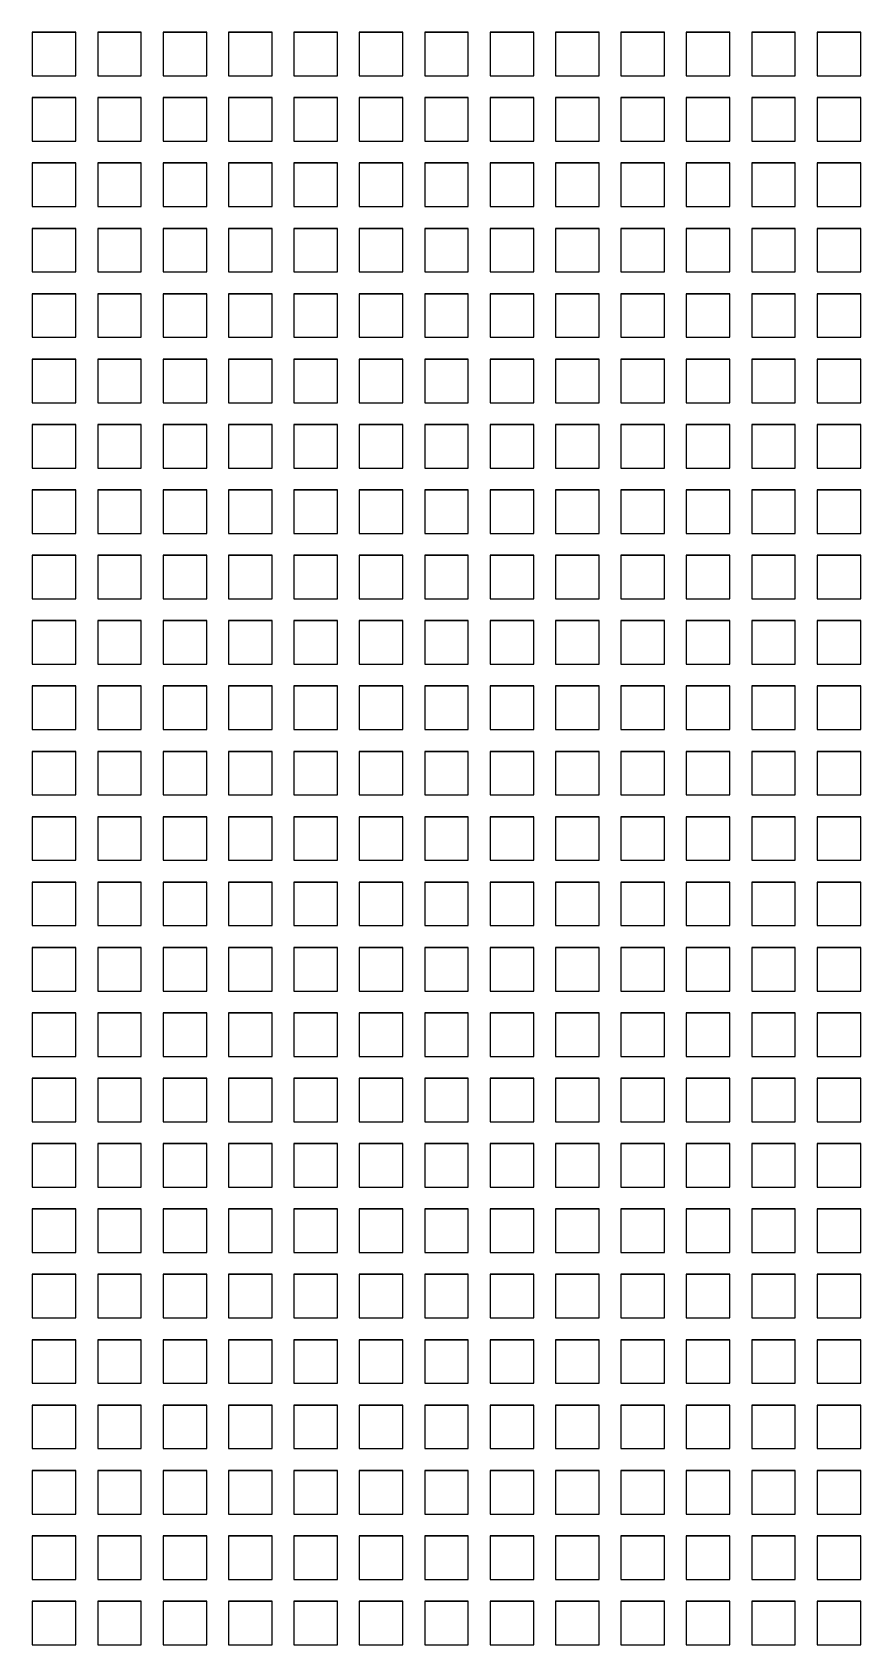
# Model space of a CAD drawing. Extents: x 0 to 745, y 0 to 745.
# Drawn here: x 180 to 370, y 0 to 370 of the extents above; entities that cross this region are included whole.
import ezdxf

# ---------------------------------------------------------------- set-up
doc = ezdxf.new("R2010")
doc.units = 0
doc.layers.get('0').update_dxf_attribs({"linetype": 'CONTINUOUS'})

msp = doc.modelspace()

# ---------------------------------------------------------------- linework, layer by layer
for p, q in [((190, 370), (180, 370)), ((180, 370), (180, 360)), ((180, 370), (190, 370)), ((190, 360), (190, 370)), ((205, 370), (195, 370)), ((195, 370), (195, 360)), ((195, 370), (205, 370)), ((205, 360), (205, 370)), ((220, 370), (210, 370)), ((210, 370), (210, 360)), ((210, 370), (220, 370)), ((220, 360), (220, 370)), ((235, 370), (225, 370)), ((225, 370), (225, 360)), ((225, 370), (235, 370)), ((235, 360), (235, 370)), ((250, 370), (240, 370)), ((240, 370), (240, 360)), ((240, 370), (250, 370)), ((250, 360), (250, 370)), ((265, 370), (255, 370)), ((255, 370), (255, 360)), ((255, 370), (265, 370)), ((265, 360), (265, 370)), ((280, 370), (270, 370)), ((270, 370), (270, 360)), ((270, 370), (280, 370)), ((280, 360), (280, 370)), ((295, 370), (285, 370)), ((285, 370), (285, 360)), ((285, 370), (295, 370)), ((295, 360), (295, 370)), ((310, 370), (300, 370)), ((300, 370), (300, 360)), ((300, 370), (310, 370)), ((310, 360), (310, 370)), ((325, 370), (315, 370)), ((315, 370), (315, 360)), ((315, 370), (325, 370)), ((325, 360), (325, 370)), ((340, 370), (330, 370)), ((330, 370), (330, 360)), ((330, 370), (340, 370)), ((340, 360), (340, 370)), ((355, 370), (345, 370)), ((345, 370), (345, 360)), ((345, 370), (355, 370)), ((355, 360), (355, 370)), ((370, 370), (360, 370)), ((360, 370), (360, 360)), ((360, 370), (370, 370)), ((370, 360), (370, 370)), ((180, 360), (190, 360)), ((195, 360), (205, 360)), ((210, 360), (220, 360)), ((225, 360), (235, 360)), ((240, 360), (250, 360)), ((255, 360), (265, 360)), ((270, 360), (280, 360)), ((285, 360), (295, 360)), ((300, 360), (310, 360)), ((315, 360), (325, 360)), ((330, 360), (340, 360)), ((345, 360), (355, 360)), ((360, 360), (370, 360)), ((190, 355), (180, 355)), ((180, 355), (180, 345)), ((180, 355), (190, 355)), ((190, 345), (190, 355)), ((205, 355), (195, 355)), ((195, 355), (195, 345)), ((195, 355), (205, 355)), ((205, 345), (205, 355)), ((220, 355), (210, 355)), ((210, 355), (210, 345)), ((210, 355), (220, 355)), ((220, 345), (220, 355)), ((235, 355), (225, 355)), ((225, 355), (225, 345)), ((225, 355), (235, 355)), ((235, 345), (235, 355)), ((250, 355), (240, 355)), ((240, 355), (240, 345)), ((240, 355), (250, 355)), ((250, 345), (250, 355)), ((265, 355), (255, 355)), ((255, 355), (255, 345)), ((255, 355), (265, 355)), ((265, 345), (265, 355)), ((280, 355), (270, 355)), ((270, 355), (270, 345)), ((270, 355), (280, 355)), ((280, 345), (280, 355)), ((295, 355), (285, 355)), ((285, 355), (285, 345)), ((285, 355), (295, 355)), ((295, 345), (295, 355)), ((310, 355), (300, 355)), ((300, 355), (300, 345)), ((300, 355), (310, 355)), ((310, 345), (310, 355)), ((325, 355), (315, 355)), ((315, 355), (315, 345)), ((315, 355), (325, 355)), ((325, 345), (325, 355)), ((340, 355), (330, 355)), ((330, 355), (330, 345)), ((330, 355), (340, 355)), ((340, 345), (340, 355)), ((355, 355), (345, 355)), ((345, 355), (345, 345)), ((345, 355), (355, 355)), ((355, 345), (355, 355)), ((370, 355), (360, 355)), ((360, 355), (360, 345)), ((360, 355), (370, 355)), ((370, 345), (370, 355)), ((180, 345), (190, 345)), ((195, 345), (205, 345)), ((210, 345), (220, 345)), ((225, 345), (235, 345)), ((240, 345), (250, 345)), ((255, 345), (265, 345)), ((270, 345), (280, 345)), ((285, 345), (295, 345)), ((300, 345), (310, 345)), ((315, 345), (325, 345)), ((330, 345), (340, 345)), ((345, 345), (355, 345)), ((360, 345), (370, 345)), ((190, 340), (180, 340)), ((180, 340), (180, 330)), ((180, 340), (190, 340)), ((190, 330), (190, 340)), ((205, 340), (195, 340)), ((195, 340), (195, 330)), ((195, 340), (205, 340)), ((205, 330), (205, 340)), ((220, 340), (210, 340)), ((210, 340), (210, 330)), ((210, 340), (220, 340)), ((220, 330), (220, 340)), ((235, 340), (225, 340)), ((225, 340), (225, 330)), ((225, 340), (235, 340)), ((235, 330), (235, 340)), ((250, 340), (240, 340)), ((240, 340), (240, 330)), ((240, 340), (250, 340)), ((250, 330), (250, 340)), ((265, 340), (255, 340)), ((255, 340), (255, 330)), ((255, 340), (265, 340)), ((265, 330), (265, 340)), ((280, 340), (270, 340)), ((270, 340), (270, 330)), ((270, 340), (280, 340)), ((280, 330), (280, 340)), ((295, 340), (285, 340)), ((285, 340), (285, 330)), ((285, 340), (295, 340)), ((295, 330), (295, 340)), ((310, 340), (300, 340)), ((300, 340), (300, 330)), ((300, 340), (310, 340)), ((310, 330), (310, 340)), ((325, 340), (315, 340)), ((315, 340), (315, 330)), ((315, 340), (325, 340)), ((325, 330), (325, 340)), ((340, 340), (330, 340)), ((330, 340), (330, 330)), ((330, 340), (340, 340)), ((340, 330), (340, 340)), ((355, 340), (345, 340)), ((345, 340), (345, 330)), ((345, 340), (355, 340)), ((355, 330), (355, 340)), ((370, 340), (360, 340)), ((360, 340), (360, 330)), ((360, 340), (370, 340)), ((370, 330), (370, 340)), ((180, 330), (190, 330)), ((195, 330), (205, 330)), ((210, 330), (220, 330)), ((225, 330), (235, 330)), ((240, 330), (250, 330)), ((255, 330), (265, 330)), ((270, 330), (280, 330)), ((285, 330), (295, 330)), ((300, 330), (310, 330)), ((315, 330), (325, 330)), ((330, 330), (340, 330)), ((345, 330), (355, 330)), ((360, 330), (370, 330)), ((190, 325), (180, 325)), ((180, 325), (180, 315)), ((180, 325), (190, 325)), ((190, 315), (190, 325)), ((205, 325), (195, 325)), ((195, 325), (195, 315)), ((195, 325), (205, 325)), ((205, 315), (205, 325)), ((220, 325), (210, 325)), ((210, 325), (210, 315)), ((210, 325), (220, 325)), ((220, 315), (220, 325)), ((235, 325), (225, 325)), ((225, 325), (225, 315)), ((225, 325), (235, 325)), ((235, 315), (235, 325)), ((250, 325), (240, 325)), ((240, 325), (240, 315)), ((240, 325), (250, 325)), ((250, 315), (250, 325)), ((265, 325), (255, 325)), ((255, 325), (255, 315)), ((255, 325), (265, 325)), ((265, 315), (265, 325)), ((280, 325), (270, 325)), ((270, 325), (270, 315)), ((270, 325), (280, 325)), ((280, 315), (280, 325)), ((295, 325), (285, 325)), ((285, 325), (285, 315)), ((285, 325), (295, 325)), ((295, 315), (295, 325)), ((310, 325), (300, 325)), ((300, 325), (300, 315)), ((300, 325), (310, 325)), ((310, 315), (310, 325)), ((325, 325), (315, 325)), ((315, 325), (315, 315)), ((315, 325), (325, 325)), ((325, 315), (325, 325)), ((340, 325), (330, 325)), ((330, 325), (330, 315)), ((330, 325), (340, 325)), ((340, 315), (340, 325)), ((355, 325), (345, 325)), ((345, 325), (345, 315)), ((345, 325), (355, 325)), ((355, 315), (355, 325)), ((370, 325), (360, 325)), ((360, 325), (360, 315)), ((360, 325), (370, 325)), ((370, 315), (370, 325)), ((180, 315), (190, 315)), ((195, 315), (205, 315)), ((210, 315), (220, 315)), ((225, 315), (235, 315)), ((240, 315), (250, 315)), ((255, 315), (265, 315)), ((270, 315), (280, 315)), ((285, 315), (295, 315)), ((300, 315), (310, 315)), ((315, 315), (325, 315)), ((330, 315), (340, 315)), ((345, 315), (355, 315)), ((360, 315), (370, 315)), ((190, 310), (180, 310)), ((180, 310), (180, 300)), ((180, 310), (190, 310)), ((190, 300), (190, 310)), ((205, 310), (195, 310)), ((195, 310), (195, 300)), ((195, 310), (205, 310)), ((205, 300), (205, 310)), ((220, 310), (210, 310)), ((210, 310), (210, 300)), ((210, 310), (220, 310)), ((220, 300), (220, 310)), ((235, 310), (225, 310)), ((225, 310), (225, 300)), ((225, 310), (235, 310)), ((235, 300), (235, 310)), ((250, 310), (240, 310)), ((240, 310), (240, 300)), ((240, 310), (250, 310)), ((250, 300), (250, 310)), ((265, 310), (255, 310)), ((255, 310), (255, 300)), ((255, 310), (265, 310)), ((265, 300), (265, 310)), ((280, 310), (270, 310)), ((270, 310), (270, 300)), ((270, 310), (280, 310)), ((280, 300), (280, 310)), ((295, 310), (285, 310)), ((285, 310), (285, 300)), ((285, 310), (295, 310)), ((295, 300), (295, 310)), ((310, 310), (300, 310)), ((300, 310), (300, 300)), ((300, 310), (310, 310)), ((310, 300), (310, 310)), ((325, 310), (315, 310)), ((315, 310), (315, 300)), ((315, 310), (325, 310)), ((325, 300), (325, 310)), ((340, 310), (330, 310)), ((330, 310), (330, 300)), ((330, 310), (340, 310)), ((340, 300), (340, 310)), ((355, 310), (345, 310)), ((345, 310), (345, 300)), ((345, 310), (355, 310)), ((355, 300), (355, 310)), ((370, 310), (360, 310)), ((360, 310), (360, 300)), ((360, 310), (370, 310)), ((370, 300), (370, 310)), ((180, 300), (190, 300)), ((195, 300), (205, 300)), ((210, 300), (220, 300)), ((225, 300), (235, 300)), ((240, 300), (250, 300)), ((255, 300), (265, 300)), ((270, 300), (280, 300)), ((285, 300), (295, 300)), ((300, 300), (310, 300)), ((315, 300), (325, 300)), ((330, 300), (340, 300)), ((345, 300), (355, 300)), ((360, 300), (370, 300)), ((190, 295), (180, 295)), ((180, 295), (180, 285)), ((180, 295), (190, 295)), ((190, 285), (190, 295)), ((205, 295), (195, 295)), ((195, 295), (195, 285)), ((195, 295), (205, 295)), ((205, 285), (205, 295)), ((220, 295), (210, 295)), ((210, 295), (210, 285)), ((210, 295), (220, 295)), ((220, 285), (220, 295)), ((235, 295), (225, 295)), ((225, 295), (225, 285)), ((225, 295), (235, 295)), ((235, 285), (235, 295)), ((250, 295), (240, 295)), ((240, 295), (240, 285)), ((240, 295), (250, 295)), ((250, 285), (250, 295)), ((265, 295), (255, 295)), ((255, 295), (255, 285)), ((255, 295), (265, 295)), ((265, 285), (265, 295)), ((280, 295), (270, 295)), ((270, 295), (270, 285)), ((270, 295), (280, 295)), ((280, 285), (280, 295)), ((295, 295), (285, 295)), ((285, 295), (285, 285)), ((285, 295), (295, 295)), ((295, 285), (295, 295)), ((310, 295), (300, 295)), ((300, 295), (300, 285)), ((300, 295), (310, 295)), ((310, 285), (310, 295)), ((325, 295), (315, 295)), ((315, 295), (315, 285)), ((315, 295), (325, 295)), ((325, 285), (325, 295)), ((340, 295), (330, 295)), ((330, 295), (330, 285)), ((330, 295), (340, 295)), ((340, 285), (340, 295)), ((355, 295), (345, 295)), ((345, 295), (345, 285)), ((345, 295), (355, 295)), ((355, 285), (355, 295)), ((370, 295), (360, 295)), ((360, 295), (360, 285)), ((360, 295), (370, 295)), ((370, 285), (370, 295)), ((180, 285), (190, 285)), ((195, 285), (205, 285)), ((210, 285), (220, 285)), ((225, 285), (235, 285)), ((240, 285), (250, 285)), ((255, 285), (265, 285)), ((270, 285), (280, 285)), ((285, 285), (295, 285)), ((300, 285), (310, 285)), ((315, 285), (325, 285)), ((330, 285), (340, 285)), ((345, 285), (355, 285)), ((360, 285), (370, 285)), ((190, 280), (180, 280)), ((180, 280), (180, 270)), ((180, 280), (190, 280)), ((190, 270), (190, 280)), ((205, 280), (195, 280)), ((195, 280), (195, 270)), ((195, 280), (205, 280)), ((205, 270), (205, 280)), ((220, 280), (210, 280)), ((210, 280), (210, 270)), ((210, 280), (220, 280)), ((220, 270), (220, 280)), ((235, 280), (225, 280)), ((225, 280), (225, 270)), ((225, 280), (235, 280)), ((235, 270), (235, 280)), ((250, 280), (240, 280)), ((240, 280), (240, 270)), ((240, 280), (250, 280)), ((250, 270), (250, 280)), ((265, 280), (255, 280)), ((255, 280), (255, 270)), ((255, 280), (265, 280)), ((265, 270), (265, 280)), ((280, 280), (270, 280)), ((270, 280), (270, 270)), ((270, 280), (280, 280)), ((280, 270), (280, 280)), ((295, 280), (285, 280)), ((285, 280), (285, 270)), ((285, 280), (295, 280)), ((295, 270), (295, 280)), ((310, 280), (300, 280)), ((300, 280), (300, 270)), ((300, 280), (310, 280)), ((310, 270), (310, 280)), ((325, 280), (315, 280)), ((315, 280), (315, 270)), ((315, 280), (325, 280)), ((325, 270), (325, 280)), ((340, 280), (330, 280)), ((330, 280), (330, 270)), ((330, 280), (340, 280)), ((340, 270), (340, 280)), ((355, 280), (345, 280)), ((345, 280), (345, 270)), ((345, 280), (355, 280)), ((355, 270), (355, 280)), ((370, 280), (360, 280)), ((360, 280), (360, 270)), ((360, 280), (370, 280)), ((370, 270), (370, 280)), ((180, 270), (190, 270)), ((195, 270), (205, 270)), ((210, 270), (220, 270)), ((225, 270), (235, 270)), ((240, 270), (250, 270)), ((255, 270), (265, 270)), ((270, 270), (280, 270)), ((285, 270), (295, 270)), ((300, 270), (310, 270)), ((315, 270), (325, 270)), ((330, 270), (340, 270)), ((345, 270), (355, 270)), ((360, 270), (370, 270)), ((190, 265), (180, 265)), ((180, 265), (180, 255)), ((180, 265), (190, 265)), ((190, 255), (190, 265)), ((205, 265), (195, 265)), ((195, 265), (195, 255)), ((195, 265), (205, 265)), ((205, 255), (205, 265)), ((220, 265), (210, 265)), ((210, 265), (210, 255)), ((210, 265), (220, 265)), ((220, 255), (220, 265)), ((235, 265), (225, 265)), ((225, 265), (225, 255)), ((225, 265), (235, 265)), ((235, 255), (235, 265)), ((250, 265), (240, 265)), ((240, 265), (240, 255)), ((240, 265), (250, 265)), ((250, 255), (250, 265)), ((265, 265), (255, 265)), ((255, 265), (255, 255)), ((255, 265), (265, 265)), ((265, 255), (265, 265)), ((280, 265), (270, 265)), ((270, 265), (270, 255)), ((270, 265), (280, 265)), ((280, 255), (280, 265)), ((295, 265), (285, 265)), ((285, 265), (285, 255)), ((285, 265), (295, 265)), ((295, 255), (295, 265)), ((310, 265), (300, 265)), ((300, 265), (300, 255)), ((300, 265), (310, 265)), ((310, 255), (310, 265)), ((325, 265), (315, 265)), ((315, 265), (315, 255)), ((315, 265), (325, 265)), ((325, 255), (325, 265)), ((340, 265), (330, 265)), ((330, 265), (330, 255)), ((330, 265), (340, 265)), ((340, 255), (340, 265)), ((355, 265), (345, 265)), ((345, 265), (345, 255)), ((345, 265), (355, 265)), ((355, 255), (355, 265)), ((370, 265), (360, 265)), ((360, 265), (360, 255)), ((360, 265), (370, 265)), ((370, 255), (370, 265)), ((180, 255), (190, 255)), ((195, 255), (205, 255)), ((210, 255), (220, 255)), ((225, 255), (235, 255)), ((240, 255), (250, 255)), ((255, 255), (265, 255)), ((270, 255), (280, 255)), ((285, 255), (295, 255)), ((300, 255), (310, 255)), ((315, 255), (325, 255)), ((330, 255), (340, 255)), ((345, 255), (355, 255)), ((360, 255), (370, 255)), ((190, 250), (180, 250)), ((180, 250), (180, 240)), ((180, 250), (190, 250)), ((190, 240), (190, 250)), ((205, 250), (195, 250)), ((195, 250), (195, 240)), ((195, 250), (205, 250)), ((205, 240), (205, 250)), ((220, 250), (210, 250)), ((210, 250), (210, 240)), ((210, 250), (220, 250)), ((220, 240), (220, 250)), ((235, 250), (225, 250)), ((225, 250), (225, 240)), ((225, 250), (235, 250)), ((235, 240), (235, 250)), ((250, 250), (240, 250)), ((240, 250), (240, 240)), ((240, 250), (250, 250)), ((250, 240), (250, 250)), ((265, 250), (255, 250)), ((255, 250), (255, 240)), ((255, 250), (265, 250)), ((265, 240), (265, 250)), ((280, 250), (270, 250)), ((270, 250), (270, 240)), ((270, 250), (280, 250)), ((280, 240), (280, 250)), ((295, 250), (285, 250)), ((285, 250), (285, 240)), ((285, 250), (295, 250)), ((295, 240), (295, 250)), ((310, 250), (300, 250)), ((300, 250), (300, 240)), ((300, 250), (310, 250)), ((310, 240), (310, 250)), ((325, 250), (315, 250)), ((315, 250), (315, 240)), ((315, 250), (325, 250)), ((325, 240), (325, 250)), ((340, 250), (330, 250)), ((330, 250), (330, 240)), ((330, 250), (340, 250)), ((340, 240), (340, 250)), ((355, 250), (345, 250)), ((345, 250), (345, 240)), ((345, 250), (355, 250)), ((355, 240), (355, 250)), ((370, 250), (360, 250)), ((360, 250), (360, 240)), ((360, 250), (370, 250)), ((370, 240), (370, 250)), ((180, 240), (190, 240)), ((195, 240), (205, 240)), ((210, 240), (220, 240)), ((225, 240), (235, 240)), ((240, 240), (250, 240)), ((255, 240), (265, 240)), ((270, 240), (280, 240)), ((285, 240), (295, 240)), ((300, 240), (310, 240)), ((315, 240), (325, 240)), ((330, 240), (340, 240)), ((345, 240), (355, 240)), ((360, 240), (370, 240)), ((190, 235), (180, 235)), ((180, 235), (180, 225)), ((180, 235), (190, 235)), ((190, 225), (190, 235)), ((205, 235), (195, 235)), ((195, 235), (195, 225)), ((195, 235), (205, 235)), ((205, 225), (205, 235)), ((220, 235), (210, 235)), ((210, 235), (210, 225)), ((210, 235), (220, 235)), ((220, 225), (220, 235)), ((235, 235), (225, 235)), ((225, 235), (225, 225)), ((225, 235), (235, 235)), ((235, 225), (235, 235)), ((250, 235), (240, 235)), ((240, 235), (240, 225)), ((240, 235), (250, 235)), ((250, 225), (250, 235)), ((265, 235), (255, 235)), ((255, 235), (255, 225)), ((255, 235), (265, 235)), ((265, 225), (265, 235)), ((280, 235), (270, 235)), ((270, 235), (270, 225)), ((270, 235), (280, 235)), ((280, 225), (280, 235)), ((295, 235), (285, 235)), ((285, 235), (285, 225)), ((285, 235), (295, 235)), ((295, 225), (295, 235)), ((310, 235), (300, 235)), ((300, 235), (300, 225)), ((300, 235), (310, 235)), ((310, 225), (310, 235)), ((325, 235), (315, 235)), ((315, 235), (315, 225)), ((315, 235), (325, 235)), ((325, 225), (325, 235)), ((340, 235), (330, 235)), ((330, 235), (330, 225)), ((330, 235), (340, 235)), ((340, 225), (340, 235)), ((355, 235), (345, 235)), ((345, 235), (345, 225)), ((345, 235), (355, 235)), ((355, 225), (355, 235)), ((370, 235), (360, 235)), ((360, 235), (360, 225)), ((360, 235), (370, 235)), ((370, 225), (370, 235)), ((180, 225), (190, 225)), ((195, 225), (205, 225)), ((210, 225), (220, 225)), ((225, 225), (235, 225)), ((240, 225), (250, 225)), ((255, 225), (265, 225)), ((270, 225), (280, 225)), ((285, 225), (295, 225)), ((300, 225), (310, 225)), ((315, 225), (325, 225)), ((330, 225), (340, 225)), ((345, 225), (355, 225)), ((360, 225), (370, 225)), ((190, 220), (180, 220)), ((180, 220), (180, 210)), ((180, 220), (190, 220)), ((190, 210), (190, 220)), ((205, 220), (195, 220)), ((195, 220), (195, 210)), ((195, 220), (205, 220)), ((205, 210), (205, 220)), ((220, 220), (210, 220)), ((210, 220), (210, 210)), ((210, 220), (220, 220)), ((220, 210), (220, 220)), ((235, 220), (225, 220)), ((225, 220), (225, 210)), ((225, 220), (235, 220)), ((235, 210), (235, 220)), ((250, 220), (240, 220)), ((240, 220), (240, 210)), ((240, 220), (250, 220)), ((250, 210), (250, 220)), ((265, 220), (255, 220)), ((255, 220), (255, 210)), ((255, 220), (265, 220)), ((265, 210), (265, 220)), ((280, 220), (270, 220)), ((270, 220), (270, 210)), ((270, 220), (280, 220)), ((280, 210), (280, 220)), ((295, 220), (285, 220)), ((285, 220), (285, 210)), ((285, 220), (295, 220)), ((295, 210), (295, 220)), ((310, 220), (300, 220)), ((300, 220), (300, 210)), ((300, 220), (310, 220)), ((310, 210), (310, 220)), ((325, 220), (315, 220)), ((315, 220), (315, 210)), ((315, 220), (325, 220)), ((325, 210), (325, 220)), ((340, 220), (330, 220)), ((330, 220), (330, 210)), ((330, 220), (340, 220)), ((340, 210), (340, 220)), ((355, 220), (345, 220)), ((345, 220), (345, 210)), ((345, 220), (355, 220)), ((355, 210), (355, 220)), ((370, 220), (360, 220)), ((360, 220), (360, 210)), ((360, 220), (370, 220)), ((370, 210), (370, 220)), ((180, 210), (190, 210)), ((195, 210), (205, 210)), ((210, 210), (220, 210)), ((225, 210), (235, 210)), ((240, 210), (250, 210)), ((255, 210), (265, 210)), ((270, 210), (280, 210)), ((285, 210), (295, 210)), ((300, 210), (310, 210)), ((315, 210), (325, 210)), ((330, 210), (340, 210)), ((345, 210), (355, 210)), ((360, 210), (370, 210)), ((190, 205), (180, 205)), ((180, 205), (180, 195)), ((180, 205), (190, 205)), ((190, 195), (190, 205)), ((205, 205), (195, 205)), ((195, 205), (195, 195)), ((195, 205), (205, 205)), ((205, 195), (205, 205)), ((220, 205), (210, 205)), ((210, 205), (210, 195)), ((210, 205), (220, 205)), ((220, 195), (220, 205)), ((235, 205), (225, 205)), ((225, 205), (225, 195)), ((225, 205), (235, 205)), ((235, 195), (235, 205)), ((250, 205), (240, 205)), ((240, 205), (240, 195)), ((240, 205), (250, 205)), ((250, 195), (250, 205)), ((265, 205), (255, 205)), ((255, 205), (255, 195)), ((255, 205), (265, 205)), ((265, 195), (265, 205)), ((280, 205), (270, 205)), ((270, 205), (270, 195)), ((270, 205), (280, 205)), ((280, 195), (280, 205)), ((295, 205), (285, 205)), ((285, 205), (285, 195)), ((285, 205), (295, 205)), ((295, 195), (295, 205)), ((310, 205), (300, 205)), ((300, 205), (300, 195)), ((300, 205), (310, 205)), ((310, 195), (310, 205)), ((325, 205), (315, 205)), ((315, 205), (315, 195)), ((315, 205), (325, 205)), ((325, 195), (325, 205)), ((340, 205), (330, 205)), ((330, 205), (330, 195)), ((330, 205), (340, 205)), ((340, 195), (340, 205)), ((355, 205), (345, 205)), ((345, 205), (345, 195)), ((345, 205), (355, 205)), ((355, 195), (355, 205)), ((370, 205), (360, 205)), ((360, 205), (360, 195)), ((360, 205), (370, 205)), ((370, 195), (370, 205)), ((180, 195), (190, 195)), ((195, 195), (205, 195)), ((210, 195), (220, 195)), ((225, 195), (235, 195)), ((240, 195), (250, 195)), ((255, 195), (265, 195)), ((270, 195), (280, 195)), ((285, 195), (295, 195)), ((300, 195), (310, 195)), ((315, 195), (325, 195)), ((330, 195), (340, 195)), ((345, 195), (355, 195)), ((360, 195), (370, 195)), ((190, 190), (180, 190)), ((180, 190), (180, 180)), ((180, 190), (190, 190)), ((190, 180), (190, 190)), ((205, 190), (195, 190)), ((195, 190), (195, 180)), ((195, 190), (205, 190)), ((205, 180), (205, 190)), ((220, 190), (210, 190)), ((210, 190), (210, 180)), ((210, 190), (220, 190)), ((220, 180), (220, 190)), ((235, 190), (225, 190)), ((225, 190), (225, 180)), ((225, 190), (235, 190)), ((235, 180), (235, 190)), ((250, 190), (240, 190)), ((240, 190), (240, 180)), ((240, 190), (250, 190)), ((250, 180), (250, 190)), ((265, 190), (255, 190)), ((255, 190), (255, 180)), ((255, 190), (265, 190)), ((265, 180), (265, 190)), ((280, 190), (270, 190)), ((270, 190), (270, 180)), ((270, 190), (280, 190)), ((280, 180), (280, 190)), ((295, 190), (285, 190)), ((285, 190), (285, 180)), ((285, 190), (295, 190)), ((295, 180), (295, 190)), ((310, 190), (300, 190)), ((300, 190), (300, 180)), ((300, 190), (310, 190)), ((310, 180), (310, 190)), ((325, 190), (315, 190)), ((315, 190), (315, 180)), ((315, 190), (325, 190)), ((325, 180), (325, 190)), ((340, 190), (330, 190)), ((330, 190), (330, 180)), ((330, 190), (340, 190)), ((340, 180), (340, 190)), ((355, 190), (345, 190)), ((345, 190), (345, 180)), ((345, 190), (355, 190)), ((355, 180), (355, 190)), ((370, 190), (360, 190)), ((360, 190), (360, 180)), ((360, 190), (370, 190)), ((370, 180), (370, 190)), ((180, 180), (190, 180)), ((195, 180), (205, 180)), ((210, 180), (220, 180)), ((225, 180), (235, 180)), ((240, 180), (250, 180)), ((255, 180), (265, 180)), ((270, 180), (280, 180)), ((285, 180), (295, 180)), ((300, 180), (310, 180)), ((315, 180), (325, 180)), ((330, 180), (340, 180)), ((345, 180), (355, 180)), ((360, 180), (370, 180)), ((190, 175), (180, 175)), ((180, 175), (180, 165)), ((180, 175), (190, 175)), ((190, 165), (190, 175)), ((205, 175), (195, 175)), ((195, 175), (195, 165)), ((195, 175), (205, 175)), ((205, 165), (205, 175)), ((220, 175), (210, 175)), ((210, 175), (210, 165)), ((210, 175), (220, 175)), ((220, 165), (220, 175)), ((235, 175), (225, 175)), ((225, 175), (225, 165)), ((225, 175), (235, 175)), ((235, 165), (235, 175)), ((250, 175), (240, 175)), ((240, 175), (240, 165)), ((240, 175), (250, 175)), ((250, 165), (250, 175)), ((265, 175), (255, 175)), ((255, 175), (255, 165)), ((255, 175), (265, 175)), ((265, 165), (265, 175)), ((280, 175), (270, 175)), ((270, 175), (270, 165)), ((270, 175), (280, 175)), ((280, 165), (280, 175)), ((295, 175), (285, 175)), ((285, 175), (285, 165)), ((285, 175), (295, 175)), ((295, 165), (295, 175)), ((310, 175), (300, 175)), ((300, 175), (300, 165)), ((300, 175), (310, 175)), ((310, 165), (310, 175)), ((325, 175), (315, 175)), ((315, 175), (315, 165)), ((315, 175), (325, 175)), ((325, 165), (325, 175)), ((340, 175), (330, 175)), ((330, 175), (330, 165)), ((330, 175), (340, 175)), ((340, 165), (340, 175)), ((355, 175), (345, 175)), ((345, 175), (345, 165)), ((345, 175), (355, 175)), ((355, 165), (355, 175)), ((370, 175), (360, 175)), ((360, 175), (360, 165)), ((360, 175), (370, 175)), ((370, 165), (370, 175)), ((180, 165), (190, 165)), ((195, 165), (205, 165)), ((210, 165), (220, 165)), ((225, 165), (235, 165)), ((240, 165), (250, 165)), ((255, 165), (265, 165)), ((270, 165), (280, 165)), ((285, 165), (295, 165)), ((300, 165), (310, 165)), ((315, 165), (325, 165)), ((330, 165), (340, 165)), ((345, 165), (355, 165)), ((360, 165), (370, 165)), ((190, 160), (180, 160)), ((180, 160), (180, 150)), ((180, 160), (190, 160)), ((190, 150), (190, 160)), ((205, 160), (195, 160)), ((195, 160), (195, 150)), ((195, 160), (205, 160)), ((205, 150), (205, 160)), ((220, 160), (210, 160)), ((210, 160), (210, 150)), ((210, 160), (220, 160)), ((220, 150), (220, 160)), ((235, 160), (225, 160)), ((225, 160), (225, 150)), ((225, 160), (235, 160)), ((235, 150), (235, 160)), ((250, 160), (240, 160)), ((240, 160), (240, 150)), ((240, 160), (250, 160)), ((250, 150), (250, 160)), ((265, 160), (255, 160)), ((255, 160), (255, 150)), ((255, 160), (265, 160)), ((265, 150), (265, 160)), ((280, 160), (270, 160)), ((270, 160), (270, 150)), ((270, 160), (280, 160)), ((280, 150), (280, 160)), ((295, 160), (285, 160)), ((285, 160), (285, 150)), ((285, 160), (295, 160)), ((295, 150), (295, 160)), ((310, 160), (300, 160)), ((300, 160), (300, 150)), ((300, 160), (310, 160)), ((310, 150), (310, 160)), ((325, 160), (315, 160)), ((315, 160), (315, 150)), ((315, 160), (325, 160)), ((325, 150), (325, 160)), ((340, 160), (330, 160)), ((330, 160), (330, 150)), ((330, 160), (340, 160)), ((340, 150), (340, 160)), ((355, 160), (345, 160)), ((345, 160), (345, 150)), ((345, 160), (355, 160)), ((355, 150), (355, 160)), ((370, 160), (360, 160)), ((360, 160), (360, 150)), ((360, 160), (370, 160)), ((370, 150), (370, 160)), ((180, 150), (190, 150)), ((195, 150), (205, 150)), ((210, 150), (220, 150)), ((225, 150), (235, 150)), ((240, 150), (250, 150)), ((255, 150), (265, 150)), ((270, 150), (280, 150)), ((285, 150), (295, 150)), ((300, 150), (310, 150)), ((315, 150), (325, 150)), ((330, 150), (340, 150)), ((345, 150), (355, 150)), ((360, 150), (370, 150)), ((190, 145), (180, 145)), ((180, 145), (180, 135)), ((180, 145), (190, 145)), ((190, 135), (190, 145)), ((205, 145), (195, 145)), ((195, 145), (195, 135)), ((195, 145), (205, 145)), ((205, 135), (205, 145)), ((220, 145), (210, 145)), ((210, 145), (210, 135)), ((210, 145), (220, 145)), ((220, 135), (220, 145)), ((235, 145), (225, 145)), ((225, 145), (225, 135)), ((225, 145), (235, 145)), ((235, 135), (235, 145)), ((250, 145), (240, 145)), ((240, 145), (240, 135)), ((240, 145), (250, 145)), ((250, 135), (250, 145)), ((265, 145), (255, 145)), ((255, 145), (255, 135)), ((255, 145), (265, 145)), ((265, 135), (265, 145)), ((280, 145), (270, 145)), ((270, 145), (270, 135)), ((270, 145), (280, 145)), ((280, 135), (280, 145)), ((295, 145), (285, 145)), ((285, 145), (285, 135)), ((285, 145), (295, 145)), ((295, 135), (295, 145)), ((310, 145), (300, 145)), ((300, 145), (300, 135)), ((300, 145), (310, 145)), ((310, 135), (310, 145)), ((325, 145), (315, 145)), ((315, 145), (315, 135)), ((315, 145), (325, 145)), ((325, 135), (325, 145)), ((340, 145), (330, 145)), ((330, 145), (330, 135)), ((330, 145), (340, 145)), ((340, 135), (340, 145)), ((355, 145), (345, 145)), ((345, 145), (345, 135)), ((345, 145), (355, 145)), ((355, 135), (355, 145)), ((370, 145), (360, 145)), ((360, 145), (360, 135)), ((360, 145), (370, 145)), ((370, 135), (370, 145)), ((180, 135), (190, 135)), ((195, 135), (205, 135)), ((210, 135), (220, 135)), ((225, 135), (235, 135)), ((240, 135), (250, 135)), ((255, 135), (265, 135)), ((270, 135), (280, 135)), ((285, 135), (295, 135)), ((300, 135), (310, 135)), ((315, 135), (325, 135)), ((330, 135), (340, 135)), ((345, 135), (355, 135)), ((360, 135), (370, 135)), ((190, 130), (180, 130)), ((180, 130), (180, 120)), ((180, 130), (190, 130)), ((190, 120), (190, 130)), ((205, 130), (195, 130)), ((195, 130), (195, 120)), ((195, 130), (205, 130)), ((205, 120), (205, 130)), ((220, 130), (210, 130)), ((210, 130), (210, 120)), ((210, 130), (220, 130)), ((220, 120), (220, 130)), ((235, 130), (225, 130)), ((225, 130), (225, 120)), ((225, 130), (235, 130)), ((235, 120), (235, 130)), ((250, 130), (240, 130)), ((240, 130), (240, 120)), ((240, 130), (250, 130)), ((250, 120), (250, 130)), ((265, 130), (255, 130)), ((255, 130), (255, 120)), ((255, 130), (265, 130)), ((265, 120), (265, 130)), ((280, 130), (270, 130)), ((270, 130), (270, 120)), ((270, 130), (280, 130)), ((280, 120), (280, 130)), ((295, 130), (285, 130)), ((285, 130), (285, 120)), ((285, 130), (295, 130)), ((295, 120), (295, 130)), ((310, 130), (300, 130)), ((300, 130), (300, 120)), ((300, 130), (310, 130)), ((310, 120), (310, 130)), ((325, 130), (315, 130)), ((315, 130), (315, 120)), ((315, 130), (325, 130)), ((325, 120), (325, 130)), ((340, 130), (330, 130)), ((330, 130), (330, 120)), ((330, 130), (340, 130)), ((340, 120), (340, 130)), ((355, 130), (345, 130)), ((345, 130), (345, 120)), ((345, 130), (355, 130)), ((355, 120), (355, 130)), ((370, 130), (360, 130)), ((360, 130), (360, 120)), ((360, 130), (370, 130)), ((370, 120), (370, 130)), ((180, 120), (190, 120)), ((195, 120), (205, 120)), ((210, 120), (220, 120)), ((225, 120), (235, 120)), ((240, 120), (250, 120)), ((255, 120), (265, 120)), ((270, 120), (280, 120)), ((285, 120), (295, 120)), ((300, 120), (310, 120)), ((315, 120), (325, 120)), ((330, 120), (340, 120)), ((345, 120), (355, 120)), ((360, 120), (370, 120)), ((190, 115), (180, 115)), ((180, 115), (180, 105)), ((180, 115), (190, 115)), ((190, 105), (190, 115)), ((205, 115), (195, 115)), ((195, 115), (195, 105)), ((195, 115), (205, 115)), ((205, 105), (205, 115)), ((220, 115), (210, 115)), ((210, 115), (210, 105)), ((210, 115), (220, 115)), ((220, 105), (220, 115)), ((235, 115), (225, 115)), ((225, 115), (225, 105)), ((225, 115), (235, 115)), ((235, 105), (235, 115)), ((250, 115), (240, 115)), ((240, 115), (240, 105)), ((240, 115), (250, 115)), ((250, 105), (250, 115)), ((265, 115), (255, 115)), ((255, 115), (255, 105)), ((255, 115), (265, 115)), ((265, 105), (265, 115)), ((280, 115), (270, 115)), ((270, 115), (270, 105)), ((270, 115), (280, 115)), ((280, 105), (280, 115)), ((295, 115), (285, 115)), ((285, 115), (285, 105)), ((285, 115), (295, 115)), ((295, 105), (295, 115)), ((310, 115), (300, 115)), ((300, 115), (300, 105)), ((300, 115), (310, 115)), ((310, 105), (310, 115)), ((325, 115), (315, 115)), ((315, 115), (315, 105)), ((315, 115), (325, 115)), ((325, 105), (325, 115)), ((340, 115), (330, 115)), ((330, 115), (330, 105)), ((330, 115), (340, 115)), ((340, 105), (340, 115)), ((355, 115), (345, 115)), ((345, 115), (345, 105)), ((345, 115), (355, 115)), ((355, 105), (355, 115)), ((370, 115), (360, 115)), ((360, 115), (360, 105)), ((360, 115), (370, 115)), ((370, 105), (370, 115)), ((180, 105), (190, 105)), ((195, 105), (205, 105)), ((210, 105), (220, 105)), ((225, 105), (235, 105)), ((240, 105), (250, 105)), ((255, 105), (265, 105)), ((270, 105), (280, 105)), ((285, 105), (295, 105)), ((300, 105), (310, 105)), ((315, 105), (325, 105)), ((330, 105), (340, 105)), ((345, 105), (355, 105)), ((360, 105), (370, 105)), ((190, 100), (180, 100)), ((180, 100), (180, 90)), ((180, 100), (190, 100)), ((190, 90), (190, 100)), ((205, 100), (195, 100)), ((195, 100), (195, 90)), ((195, 100), (205, 100)), ((205, 90), (205, 100)), ((220, 100), (210, 100)), ((210, 100), (210, 90)), ((210, 100), (220, 100)), ((220, 90), (220, 100)), ((235, 100), (225, 100)), ((225, 100), (225, 90)), ((225, 100), (235, 100)), ((235, 90), (235, 100)), ((250, 100), (240, 100)), ((240, 100), (240, 90)), ((240, 100), (250, 100)), ((250, 90), (250, 100)), ((265, 100), (255, 100)), ((255, 100), (255, 90)), ((255, 100), (265, 100)), ((265, 90), (265, 100)), ((280, 100), (270, 100)), ((270, 100), (270, 90)), ((270, 100), (280, 100)), ((280, 90), (280, 100)), ((295, 100), (285, 100)), ((285, 100), (285, 90)), ((285, 100), (295, 100)), ((295, 90), (295, 100)), ((310, 100), (300, 100)), ((300, 100), (300, 90)), ((300, 100), (310, 100)), ((310, 90), (310, 100)), ((325, 100), (315, 100)), ((315, 100), (315, 90)), ((315, 100), (325, 100)), ((325, 90), (325, 100)), ((340, 100), (330, 100)), ((330, 100), (330, 90)), ((330, 100), (340, 100)), ((340, 90), (340, 100)), ((355, 100), (345, 100)), ((345, 100), (345, 90)), ((345, 100), (355, 100)), ((355, 90), (355, 100)), ((370, 100), (360, 100)), ((360, 100), (360, 90)), ((360, 100), (370, 100)), ((370, 90), (370, 100)), ((180, 90), (190, 90)), ((195, 90), (205, 90)), ((210, 90), (220, 90)), ((225, 90), (235, 90)), ((240, 90), (250, 90)), ((255, 90), (265, 90)), ((270, 90), (280, 90)), ((285, 90), (295, 90)), ((300, 90), (310, 90)), ((315, 90), (325, 90)), ((330, 90), (340, 90)), ((345, 90), (355, 90)), ((360, 90), (370, 90)), ((190, 85), (180, 85)), ((180, 85), (180, 75)), ((180, 85), (190, 85)), ((190, 75), (190, 85)), ((205, 85), (195, 85)), ((195, 85), (195, 75)), ((195, 85), (205, 85)), ((205, 75), (205, 85)), ((220, 85), (210, 85)), ((210, 85), (210, 75)), ((210, 85), (220, 85)), ((220, 75), (220, 85)), ((235, 85), (225, 85)), ((225, 85), (225, 75)), ((225, 85), (235, 85)), ((235, 75), (235, 85)), ((250, 85), (240, 85)), ((240, 85), (240, 75)), ((240, 85), (250, 85)), ((250, 75), (250, 85)), ((265, 85), (255, 85)), ((255, 85), (255, 75)), ((255, 85), (265, 85)), ((265, 75), (265, 85)), ((280, 85), (270, 85)), ((270, 85), (270, 75)), ((270, 85), (280, 85)), ((280, 75), (280, 85)), ((295, 85), (285, 85)), ((285, 85), (285, 75)), ((285, 85), (295, 85)), ((295, 75), (295, 85)), ((310, 85), (300, 85)), ((300, 85), (300, 75)), ((300, 85), (310, 85)), ((310, 75), (310, 85)), ((325, 85), (315, 85)), ((315, 85), (315, 75)), ((315, 85), (325, 85)), ((325, 75), (325, 85)), ((340, 85), (330, 85)), ((330, 85), (330, 75)), ((330, 85), (340, 85)), ((340, 75), (340, 85)), ((355, 85), (345, 85)), ((345, 85), (345, 75)), ((345, 85), (355, 85)), ((355, 75), (355, 85)), ((370, 85), (360, 85)), ((360, 85), (360, 75)), ((360, 85), (370, 85)), ((370, 75), (370, 85)), ((180, 75), (190, 75)), ((195, 75), (205, 75)), ((210, 75), (220, 75)), ((225, 75), (235, 75)), ((240, 75), (250, 75)), ((255, 75), (265, 75)), ((270, 75), (280, 75)), ((285, 75), (295, 75)), ((300, 75), (310, 75)), ((315, 75), (325, 75)), ((330, 75), (340, 75)), ((345, 75), (355, 75)), ((360, 75), (370, 75)), ((190, 70), (180, 70)), ((180, 70), (180, 60)), ((180, 70), (190, 70)), ((190, 60), (190, 70)), ((205, 70), (195, 70)), ((195, 70), (195, 60)), ((195, 70), (205, 70)), ((205, 60), (205, 70)), ((220, 70), (210, 70)), ((210, 70), (210, 60)), ((210, 70), (220, 70)), ((220, 60), (220, 70)), ((235, 70), (225, 70)), ((225, 70), (225, 60)), ((225, 70), (235, 70)), ((235, 60), (235, 70)), ((250, 70), (240, 70)), ((240, 70), (240, 60)), ((240, 70), (250, 70)), ((250, 60), (250, 70)), ((265, 70), (255, 70)), ((255, 70), (255, 60)), ((255, 70), (265, 70)), ((265, 60), (265, 70)), ((280, 70), (270, 70)), ((270, 70), (270, 60)), ((270, 70), (280, 70)), ((280, 60), (280, 70)), ((295, 70), (285, 70)), ((285, 70), (285, 60)), ((285, 70), (295, 70)), ((295, 60), (295, 70)), ((310, 70), (300, 70)), ((300, 70), (300, 60)), ((300, 70), (310, 70)), ((310, 60), (310, 70)), ((325, 70), (315, 70)), ((315, 70), (315, 60)), ((315, 70), (325, 70)), ((325, 60), (325, 70)), ((340, 70), (330, 70)), ((330, 70), (330, 60)), ((330, 70), (340, 70)), ((340, 60), (340, 70)), ((355, 70), (345, 70)), ((345, 70), (345, 60)), ((345, 70), (355, 70)), ((355, 60), (355, 70)), ((370, 70), (360, 70)), ((360, 70), (360, 60)), ((360, 70), (370, 70)), ((370, 60), (370, 70)), ((180, 60), (190, 60)), ((195, 60), (205, 60)), ((210, 60), (220, 60)), ((225, 60), (235, 60)), ((240, 60), (250, 60)), ((255, 60), (265, 60)), ((270, 60), (280, 60)), ((285, 60), (295, 60)), ((300, 60), (310, 60)), ((315, 60), (325, 60)), ((330, 60), (340, 60)), ((345, 60), (355, 60)), ((360, 60), (370, 60)), ((190, 55), (180, 55)), ((180, 55), (180, 45)), ((180, 55), (190, 55)), ((190, 45), (190, 55)), ((205, 55), (195, 55)), ((195, 55), (195, 45)), ((195, 55), (205, 55)), ((205, 45), (205, 55)), ((220, 55), (210, 55)), ((210, 55), (210, 45)), ((210, 55), (220, 55)), ((220, 45), (220, 55)), ((235, 55), (225, 55)), ((225, 55), (225, 45)), ((225, 55), (235, 55)), ((235, 45), (235, 55)), ((250, 55), (240, 55)), ((240, 55), (240, 45)), ((240, 55), (250, 55)), ((250, 45), (250, 55)), ((265, 55), (255, 55)), ((255, 55), (255, 45)), ((255, 55), (265, 55)), ((265, 45), (265, 55)), ((280, 55), (270, 55)), ((270, 55), (270, 45)), ((270, 55), (280, 55)), ((280, 45), (280, 55)), ((295, 55), (285, 55)), ((285, 55), (285, 45)), ((285, 55), (295, 55)), ((295, 45), (295, 55)), ((310, 55), (300, 55)), ((300, 55), (300, 45)), ((300, 55), (310, 55)), ((310, 45), (310, 55)), ((325, 55), (315, 55)), ((315, 55), (315, 45)), ((315, 55), (325, 55)), ((325, 45), (325, 55)), ((340, 55), (330, 55)), ((330, 55), (330, 45)), ((330, 55), (340, 55)), ((340, 45), (340, 55)), ((355, 55), (345, 55)), ((345, 55), (345, 45)), ((345, 55), (355, 55)), ((355, 45), (355, 55)), ((370, 55), (360, 55)), ((360, 55), (360, 45)), ((360, 55), (370, 55)), ((370, 45), (370, 55)), ((180, 45), (190, 45)), ((195, 45), (205, 45)), ((210, 45), (220, 45)), ((225, 45), (235, 45)), ((240, 45), (250, 45)), ((255, 45), (265, 45)), ((270, 45), (280, 45)), ((285, 45), (295, 45)), ((300, 45), (310, 45)), ((315, 45), (325, 45)), ((330, 45), (340, 45)), ((345, 45), (355, 45)), ((360, 45), (370, 45)), ((190, 40), (180, 40)), ((180, 40), (180, 30)), ((180, 40), (190, 40)), ((190, 30), (190, 40)), ((205, 40), (195, 40)), ((195, 40), (195, 30)), ((195, 40), (205, 40)), ((205, 30), (205, 40)), ((220, 40), (210, 40)), ((210, 40), (210, 30)), ((210, 40), (220, 40)), ((220, 30), (220, 40)), ((235, 40), (225, 40)), ((225, 40), (225, 30)), ((225, 40), (235, 40)), ((235, 30), (235, 40)), ((250, 40), (240, 40)), ((240, 40), (240, 30)), ((240, 40), (250, 40)), ((250, 30), (250, 40)), ((265, 40), (255, 40)), ((255, 40), (255, 30)), ((255, 40), (265, 40)), ((265, 30), (265, 40)), ((280, 40), (270, 40)), ((270, 40), (270, 30)), ((270, 40), (280, 40)), ((280, 30), (280, 40)), ((295, 40), (285, 40)), ((285, 40), (285, 30)), ((285, 40), (295, 40)), ((295, 30), (295, 40)), ((310, 40), (300, 40)), ((300, 40), (300, 30)), ((300, 40), (310, 40)), ((310, 30), (310, 40)), ((325, 40), (315, 40)), ((315, 40), (315, 30)), ((315, 40), (325, 40)), ((325, 30), (325, 40)), ((340, 40), (330, 40)), ((330, 40), (330, 30)), ((330, 40), (340, 40)), ((340, 30), (340, 40)), ((355, 40), (345, 40)), ((345, 40), (345, 30)), ((345, 40), (355, 40)), ((355, 30), (355, 40)), ((370, 40), (360, 40)), ((360, 40), (360, 30)), ((360, 40), (370, 40)), ((370, 30), (370, 40)), ((180, 30), (190, 30)), ((195, 30), (205, 30)), ((210, 30), (220, 30)), ((225, 30), (235, 30)), ((240, 30), (250, 30)), ((255, 30), (265, 30)), ((270, 30), (280, 30)), ((285, 30), (295, 30)), ((300, 30), (310, 30)), ((315, 30), (325, 30)), ((330, 30), (340, 30)), ((345, 30), (355, 30)), ((360, 30), (370, 30)), ((190, 25), (180, 25)), ((180, 25), (180, 15)), ((180, 25), (190, 25)), ((190, 15), (190, 25)), ((205, 25), (195, 25)), ((195, 25), (195, 15)), ((195, 25), (205, 25)), ((205, 15), (205, 25)), ((220, 25), (210, 25)), ((210, 25), (210, 15)), ((210, 25), (220, 25)), ((220, 15), (220, 25)), ((235, 25), (225, 25)), ((225, 25), (225, 15)), ((225, 25), (235, 25)), ((235, 15), (235, 25)), ((250, 25), (240, 25)), ((240, 25), (240, 15)), ((240, 25), (250, 25)), ((250, 15), (250, 25)), ((265, 25), (255, 25)), ((255, 25), (255, 15)), ((255, 25), (265, 25)), ((265, 15), (265, 25)), ((280, 25), (270, 25)), ((270, 25), (270, 15)), ((270, 25), (280, 25)), ((280, 15), (280, 25)), ((295, 25), (285, 25)), ((285, 25), (285, 15)), ((285, 25), (295, 25)), ((295, 15), (295, 25)), ((310, 25), (300, 25)), ((300, 25), (300, 15)), ((300, 25), (310, 25)), ((310, 15), (310, 25)), ((325, 25), (315, 25)), ((315, 25), (315, 15)), ((315, 25), (325, 25)), ((325, 15), (325, 25)), ((340, 25), (330, 25)), ((330, 25), (330, 15)), ((330, 25), (340, 25)), ((340, 15), (340, 25)), ((355, 25), (345, 25)), ((345, 25), (345, 15)), ((345, 25), (355, 25)), ((355, 15), (355, 25)), ((370, 25), (360, 25)), ((360, 25), (360, 15)), ((360, 25), (370, 25)), ((370, 15), (370, 25)), ((180, 15), (190, 15)), ((195, 15), (205, 15)), ((210, 15), (220, 15)), ((225, 15), (235, 15)), ((240, 15), (250, 15)), ((255, 15), (265, 15)), ((270, 15), (280, 15)), ((285, 15), (295, 15)), ((300, 15), (310, 15)), ((315, 15), (325, 15)), ((330, 15), (340, 15)), ((345, 15), (355, 15)), ((360, 15), (370, 15)), ((190, 10), (180, 10)), ((180, 10), (180, 0)), ((180, 10), (190, 10)), ((190, 0), (190, 10)), ((205, 10), (195, 10)), ((195, 10), (195, 0)), ((195, 10), (205, 10)), ((205, 0), (205, 10)), ((220, 10), (210, 10)), ((210, 10), (210, 0)), ((210, 10), (220, 10)), ((220, 0), (220, 10)), ((235, 10), (225, 10)), ((225, 10), (225, 0)), ((225, 10), (235, 10)), ((235, 0), (235, 10)), ((250, 10), (240, 10)), ((240, 10), (240, 0)), ((240, 10), (250, 10)), ((250, 0), (250, 10)), ((265, 10), (255, 10)), ((255, 10), (255, 0)), ((255, 10), (265, 10)), ((265, 0), (265, 10)), ((280, 10), (270, 10)), ((270, 10), (270, 0)), ((270, 10), (280, 10)), ((280, 0), (280, 10)), ((295, 10), (285, 10)), ((285, 10), (285, 0)), ((285, 10), (295, 10)), ((295, 0), (295, 10)), ((310, 10), (300, 10)), ((300, 10), (300, 0)), ((300, 10), (310, 10)), ((310, 0), (310, 10)), ((325, 10), (315, 10)), ((315, 10), (315, 0)), ((315, 10), (325, 10)), ((325, 0), (325, 10)), ((340, 10), (330, 10)), ((330, 10), (330, 0)), ((330, 10), (340, 10)), ((340, 0), (340, 10)), ((355, 10), (345, 10)), ((345, 10), (345, 0)), ((345, 10), (355, 10)), ((355, 0), (355, 10)), ((370, 10), (360, 10)), ((360, 10), (360, 0)), ((360, 10), (370, 10)), ((370, 0), (370, 10)), ((180, 0), (190, 0)), ((195, 0), (205, 0)), ((210, 0), (220, 0)), ((225, 0), (235, 0)), ((240, 0), (250, 0)), ((255, 0), (265, 0)), ((270, 0), (280, 0)), ((285, 0), (295, 0)), ((300, 0), (310, 0)), ((315, 0), (325, 0)), ((330, 0), (340, 0)), ((345, 0), (355, 0)), ((360, 0), (370, 0))]:
    msp.add_line(p, q)

doc.saveas('drawing.dxf')
